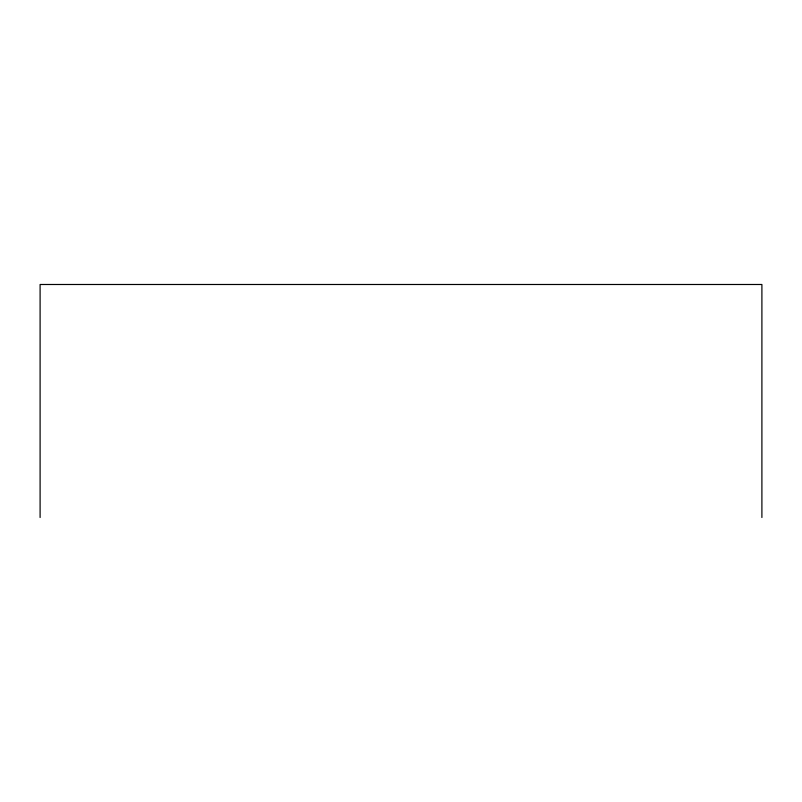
<?xml version="1.0" encoding="UTF-8"?>
<svg xmlns="http://www.w3.org/2000/svg" width="802" height="802" viewBox="0 0 802 802"><rect width="100%" height="100%" fill="white"/><g stroke="black" fill="none" stroke-linecap="round" stroke-linejoin="round"><path stroke-width="1.2" d="M761.9 517.511L761.9 284.489L40.1 284.489L40.1 517.511"/></g></svg>
